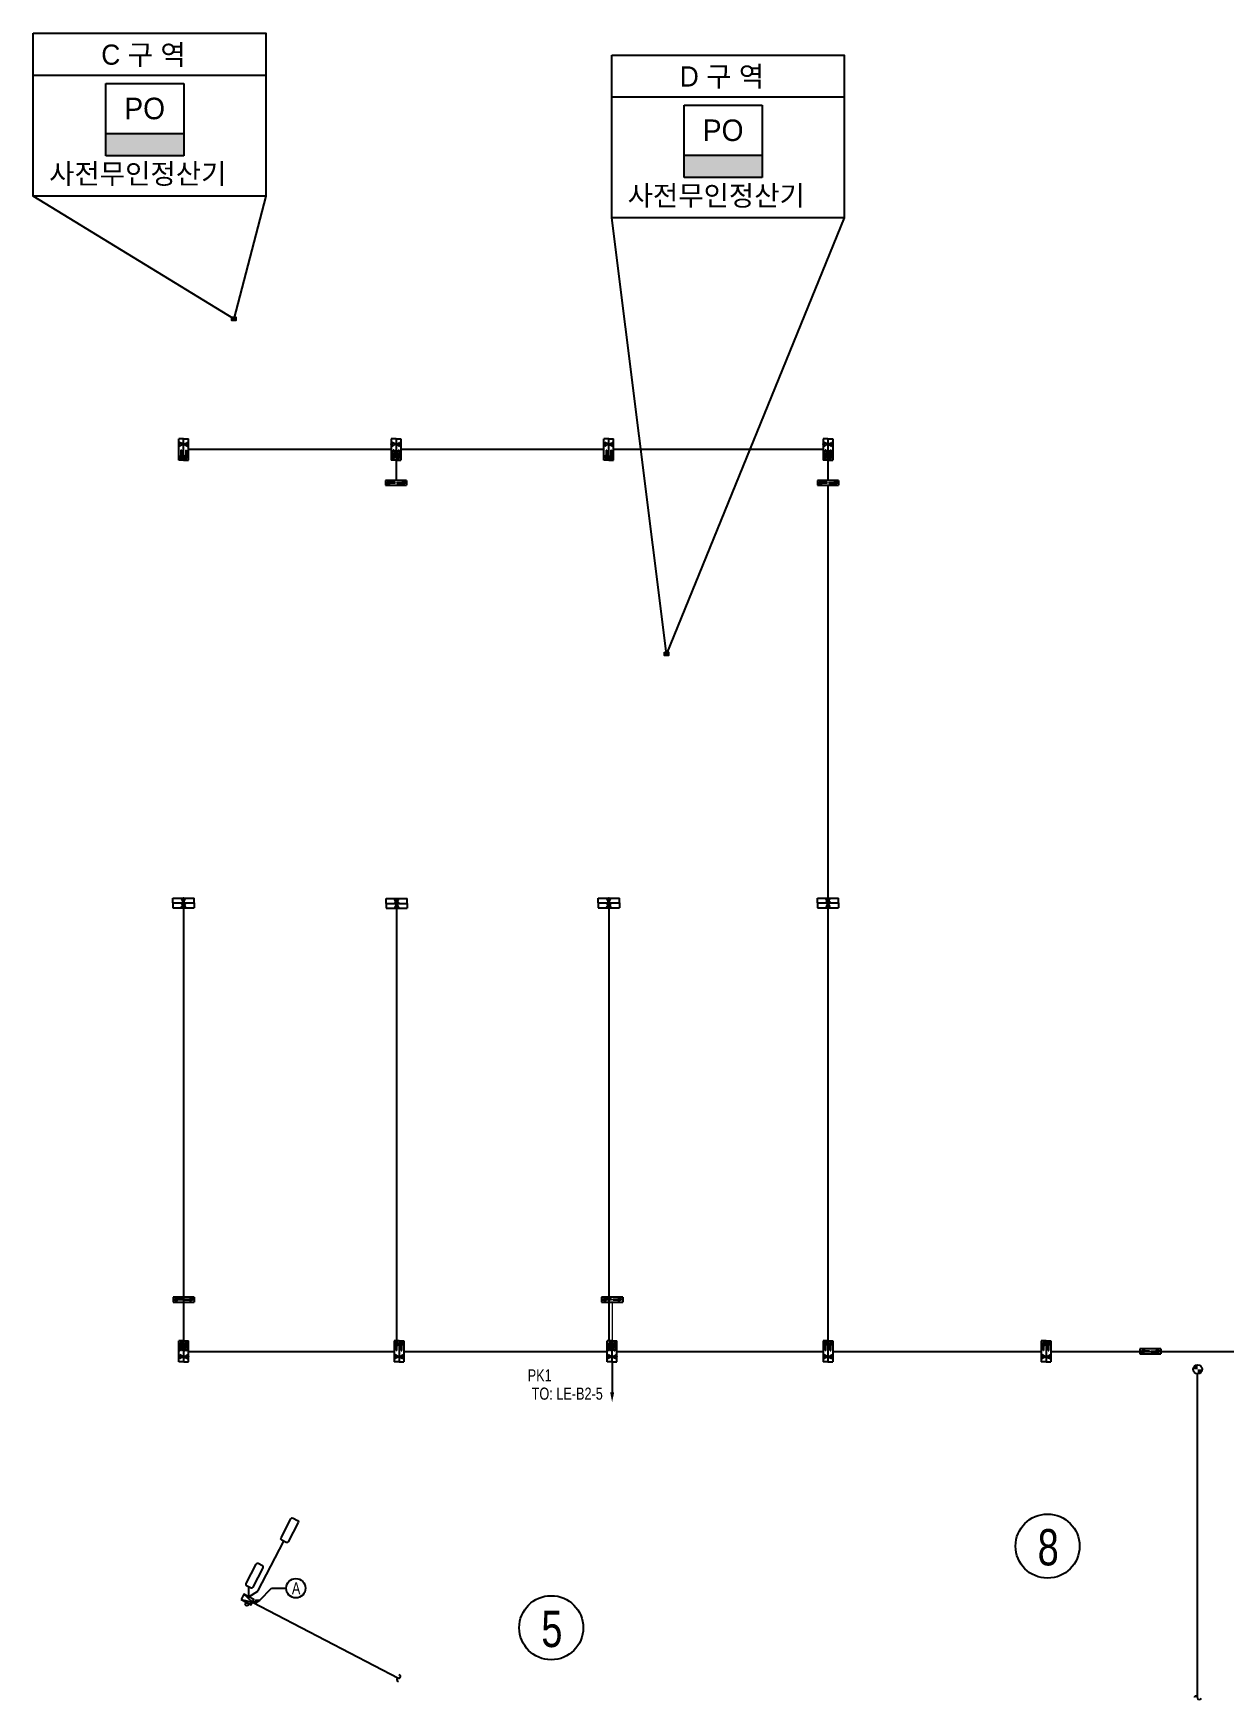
# Model space of a CAD drawing. Header units: millimetres. Extents: x 91673 to 439316, y 105242 to 272415.
# Drawn here: x 245147 to 333687, y 148629 to 272415 of the extents above; entities that cross this region are included whole.
import ezdxf
from ezdxf.enums import TextEntityAlignment as Align

# ---------------------------------------------------------------- set-up
doc = ezdxf.new("R2010")
doc.units = ezdxf.units.MM
doc.header["$LTSCALE"] = 150
doc.linetypes.add('CEN-1', pattern=[24, 20, -2, 0, -2])
for name, color, linetype in [('4', 4, 'Continuous'), ('5', 5, 'Continuous'), ('e-con', 1, 'Continuous'), ('E-SYM', 2, 'Continuous'), ('E-TEXT', 6, 'Continuous'), ('e-text-box', 7, 'Continuous'), ('E-WIRE', 4, 'Continuous'), ('e-wire1s', 4, 'CEN-1'), ('ITS', 6, 'Continuous'), ('parking-p', 7, 'Continuous')]:
    doc.layers.add(name, color=color, linetype=linetype)
doc.styles.add('돋움', font='Dotum.TTF')

# ---------------------------------------------------------------- blocks, each defined once
blk = doc.blocks.new('100-94')
at = {"layer": 'e-con', "linetype": 'Continuous'}
blk.add_line((52, 54), (477, 479), dxfattribs=at)
at = {"layer": 'e-con'}
blk.add_lwpolyline([(477, 479), (292, 373), (365, 294)], close=True, dxfattribs=at)
at = {"layer": 'e-con', "linetype": 'Continuous'}
blk.add_circle((0, 0), 75, dxfattribs=at)
blk = doc.blocks.new('ar')
at = {"layer": '4', "color": 4}
blk.add_lwpolyline([(0, 0, 150, 0, 0), (360, 0, 0, 0, 0)], format="xyseb", dxfattribs=at)

msp = doc.modelspace()

# ---------------------------------------------------------------- hatches: boundary and pattern name
at = {"layer": '5', "ltscale": 2}
h = msp.add_hatch(color=7, dxfattribs=at)
h.dxf.hatch_style = 1
h.paths.add_polyline_path([(250526.1, 264977.6), (250526.1, 263321.5), (256323.1, 263321.5), (256323.1, 264977.6)])
h = msp.add_hatch(color=7, dxfattribs=at)
h.dxf.hatch_style = 1
h.paths.add_polyline_path([(293516.6, 263359.3), (293516.6, 261703.2), (299313.5, 261703.2), (299313.5, 263359.3)])
at = {"layer": 'E-SYM'}
h = msp.add_hatch(color=256, dxfattribs=at)
h.paths.add_polyline_path([(332013, 173171.9), (331677.1, 173171.9), (331677.1, 172836, 0.41421356)])
h.paths.add_polyline_path([(331677.1, 173507.8, 0.41421356), (331341.2, 173171.9), (331677.1, 173171.9)])

# ---------------------------------------------------------------- linework, layer by layer
at = {"color": 1}
for p, q in [((260045.8, 251217.1), (245146.9, 260323.5)), ((262424.6, 260323.5), (260045.8, 251217.1)), ((292208, 226316.7), (288137.4, 258705.1)), ((305415, 258705.1), (292208, 226316.7))]:
    msp.add_line(p, q, dxfattribs=at)
at = {"color": 3}
for p, q in [((260194.7, 251341.2), (259896.9, 251093.1)), ((259896.9, 251341.2), (260194.7, 251093.1)), ((292356.9, 226440.7), (292059, 226192.7)), ((292059, 226440.7), (292356.9, 226192.7))]:
    msp.add_line(p, q, dxfattribs=at)
for points in [[(259896.9, 251341.2), (260194.7, 251341.2), (260194.7, 251093.1), (259896.9, 251093.1)], [(292059, 226440.7), (292356.9, 226440.7), (292356.9, 226192.7), (292059, 226192.7)]]:
    msp.add_lwpolyline(points, close=True, dxfattribs=at)
at = {"color": 1}
for centre in [(320525.3, 160038.7), (283638.8, 153972.9)]:
    msp.add_circle(centre, 2382, dxfattribs=at)
at = {"layer": 'e-con'}
for p, q in [((245146.9, 269305.5), (262424.6, 269305.5)), ((288137.4, 267687.1), (305415, 267687.1))]:
    msp.add_line(p, q, dxfattribs=at)
for points in [[(245146.9, 272414.9), (262424.6, 272414.9), (262424.6, 260323.5), (245146.9, 260323.5)], [(288137.4, 270796.6), (305415, 270796.6), (305415, 258705.1), (288137.4, 258705.1)]]:
    msp.add_lwpolyline(points, close=True, dxfattribs=at)
at = {"layer": 'E-SYM'}
for p, q in [((260582, 156058.9), (261444, 155863.6)), ((261444, 155863.6), (260788.4, 156456.4))]:
    msp.add_line(p, q, dxfattribs=at)
for points in [[(264836.2, 161786.8), (264096.4, 160362.2, -0.41421356), (263935, 160311.2), (263607.9, 160481, -0.41421356), (263556.8, 160642.4), (264296.6, 162067, -0.41421356), (264457.9, 162118.1), (264785.1, 161948.2, -0.41421356)], [(261688.9, 158693.8), (260949.2, 157269.2, 0.41421356), (261000.2, 157107.8), (261327.4, 156937.9, 0.41421356), (261488.8, 156989), (262228.5, 158413.6, 0.41421356), (262177.5, 158575), (261850.3, 158744.9, 0.41421356)]]:
    msp.add_lwpolyline(points, format="xyb", close=True, dxfattribs=at)
msp.add_lwpolyline([(260582, 156058.9), (261340.8, 155664.9), (261547.2, 156062.3), (260788.4, 156456.4)], close=True, dxfattribs=at)
msp.add_circle((331677.1, 173171.9), 335.9, dxfattribs=at)
at = {"layer": 'e-text-box'}
for p, q in [((261975, 156017.8), (262840, 156906.5)), ((262840, 156906.5), (263936.7, 156906.5))]:
    msp.add_line(p, q, dxfattribs=at)
msp.add_circle((264656.4, 156906.5), 719.7, dxfattribs=at)
at = {"layer": 'E-WIRE'}
for p, q in [((271743, 241494), (256672.5, 241494)), ((287554.5, 241494), (272463, 241494)), ((303845.9, 241494), (288274.5, 241494)), ((304205.9, 238846.5), (304205.9, 175041.7)), ((256312.5, 207455), (256312.5, 175289.2)), ((272148.9, 207415.1), (272148.9, 175249.4)), ((287914.5, 207455), (287914.5, 175289.2)), ((304205.9, 207455), (304205.9, 175289.2)), ((256682.3, 174501.7), (271967.5, 174501.7)), ((272687.5, 174501.7), (287804.3, 174501.7)), ((288164.3, 173714.2), (288164.3, 171458.4)), ((288524.3, 174501.7), (303845.9, 174501.7)), ((304565.9, 174501.7), (320054.1, 174501.7)), ((320774.1, 174501.7), (335788.6, 174501.7)), ((331677.1, 148771.6), (331677.1, 172836)), ((261824.3, 156679.9), (263757.7, 160403.2)), ((261167.8, 156259.4), (261157.5, 157026.1)), ((261167.8, 156259.4), (261824.3, 156679.9)), ((261444, 155863.6), (272276, 150229.5))]:
    msp.add_line(p, q, dxfattribs=at)
at = {"layer": 'E-WIRE', "lineweight": 0}
for p, q in [((256322.3, 178169.7), (256322.3, 175289.2)), ((288164.3, 178169.7), (288164.3, 175289.2))]:
    msp.add_line(p, q, dxfattribs=at)
at = {"layer": 'E-WIRE', "ltscale": 0.5}
for points in [[(272103, 240706.5), (272103, 239206.5)], [(304205.9, 240706.5), (304205.9, 239206.5)]]:
    msp.add_lwpolyline(points, dxfattribs=at)
at = {"layer": 'E-WIRE'}
for centre, start, end in [((272291, 150104), 82.663821, 262.663821), ((272307.1, 150355.7), 262.663821, 82.663821), ((331550.7, 148771.6), 352.663821, 172.663821), ((331802.4, 148755.5), 172.663821, 352.663821)]:
    msp.add_arc(centre, 126.4, start, end, dxfattribs=at)
at = {"layer": 'ITS', "color": 7, "lineweight": -3}
for p, q in [((250526.1, 263321.5), (250526.1, 268688.1)), ((250526.1, 268688.1), (256323.1, 268688.1)), ((256323.1, 268688.1), (256323.1, 263321.5)), ((293516.6, 261703.2), (293516.6, 267069.8)), ((293516.6, 267069.8), (299313.5, 267069.8)), ((299313.5, 267069.8), (299313.5, 261703.2)), ((250526.1, 264977.6), (256323.1, 264977.6)), ((256323.1, 263321.5), (250526.1, 263321.5)), ((293516.6, 263359.3), (299313.5, 263359.3)), ((299313.5, 261703.2), (293516.6, 261703.2))]:
    msp.add_line(p, q, dxfattribs=at)
at = {"layer": 'parking-p', "color": 2, "linetype": 'Continuous'}
for p, q in [((255952.5, 240706.5), (255952.5, 242281.5)), ((255952.5, 240706.5), (255952.5, 242281.5)), ((255952.5, 240706.5), (255952.5, 242281.5)), ((256312.5, 242281.5), (255952.5, 242281.5)), ((255962.4, 241865.3), (255962.4, 241910.3)), ((255962.4, 241910.3), (256097.5, 241910.3)), ((255962.4, 241865.3), (256097.5, 241865.3)), ((256300.8, 241887.8), (256019.2, 242016.5)), ((256019.2, 242016.5), (256097.5, 241910.3)), ((256300.8, 241887.8), (256019.2, 241759)), ((256019.2, 241759), (256097.5, 241865.3)), ((256155, 241438.2), (256110, 241438.2)), ((256110, 241438.2), (256110, 240966.1)), ((256155, 241438.2), (256155, 240966.1)), ((256312.5, 240706.5), (256312.5, 242281.5)), ((256312.5, 240706.5), (256312.5, 242281.5)), ((256312.5, 240706.5), (256312.5, 242281.5)), ((256312.5, 240706.5), (256312.5, 242281.5)), ((256312.5, 242281.5), (256672.5, 242281.5)), ((256324.3, 241887.8), (256605.9, 242016.5)), ((256324.3, 241887.8), (256605.9, 241759)), ((256470, 241438.2), (256515, 241438.2)), ((256470, 241438.2), (256470, 240966.1)), ((256515, 241438.2), (256515, 240966.1)), ((256605.9, 242016.5), (256527.6, 241910.3)), ((256662.7, 241910.3), (256527.6, 241910.3)), ((256605.9, 241759), (256527.6, 241865.3)), ((256662.7, 241865.3), (256527.6, 241865.3)), ((256662.7, 241865.3), (256662.7, 241910.3)), ((256672.5, 240706.5), (256672.5, 242281.5)), ((256672.5, 240706.5), (256672.5, 242281.5)), ((256672.5, 240706.5), (256672.5, 242281.5)), ((271743, 242281.5), (271743, 240706.5)), ((271743, 242281.5), (271743, 240706.5)), ((272103, 242281.5), (271743, 242281.5)), ((271743, 242281.5), (271743, 240706.5)), ((271752.8, 241865.3), (271752.8, 241910.3)), ((271752.8, 241910.3), (271887.9, 241910.3)), ((271752.8, 241865.3), (271887.9, 241865.3)), ((272091.2, 241887.8), (271809.6, 242016.5)), ((271809.6, 242016.5), (271887.9, 241910.3)), ((272091.2, 241887.8), (271809.6, 241759)), ((271809.6, 241759), (271887.9, 241865.3)), ((271945.5, 241438.2), (271900.5, 241438.2)), ((271900.5, 241438.2), (271900.5, 241342.5)), ((271945.5, 241438.2), (271945.5, 241342.5)), ((272103, 242281.5), (272103, 240706.5)), ((272103, 242281.5), (272103, 240706.5)), ((272103, 242281.5), (272103, 240706.5)), ((272103, 242281.5), (272463, 242281.5)), ((272103, 242281.5), (272103, 240706.5)), ((272114.8, 241887.8), (272396.4, 242016.5)), ((272114.8, 241887.8), (272396.4, 241759)), ((272260.5, 241438.2), (272305.5, 241438.2)), ((272260.5, 241438.2), (272260.5, 241342.5)), ((272305.5, 241438.2), (272305.5, 241342.5)), ((272396.4, 242016.5), (272318.1, 241910.3)), ((272453.2, 241910.3), (272318.1, 241910.3)), ((272396.4, 241759), (272318.1, 241865.3)), ((272453.2, 241865.3), (272318.1, 241865.3)), ((272453.2, 241865.3), (272453.2, 241910.3)), ((272463, 242281.5), (272463, 240706.5)), ((272463, 242281.5), (272463, 240706.5)), ((272463, 242281.5), (272463, 240706.5)), ((287554.5, 240706.5), (287554.5, 242281.5)), ((287554.5, 240706.5), (287554.5, 242281.5)), ((287554.5, 240706.5), (287554.5, 242281.5)), ((287914.5, 242281.5), (287554.5, 242281.5)), ((287564.3, 241865.3), (287564.3, 241910.3)), ((287564.3, 241910.3), (287699.4, 241910.3)), ((287564.3, 241865.3), (287699.4, 241865.3)), ((287902.7, 241887.8), (287621.1, 242016.5)), ((287621.1, 242016.5), (287699.4, 241910.3)), ((287902.7, 241887.8), (287621.1, 241759)), ((287621.1, 241759), (287699.4, 241865.3)), ((287757, 241438.2), (287712, 241438.2)), ((287712, 241438.2), (287712, 240966.1)), ((287757, 241438.2), (287757, 240966.1)), ((287914.5, 240706.5), (287914.5, 242281.5)), ((287914.5, 240706.5), (287914.5, 242281.5)), ((287914.5, 240706.5), (287914.5, 242281.5)), ((287914.5, 240706.5), (287914.5, 242281.5)), ((287914.5, 242281.5), (288274.5, 242281.5)), ((287926.2, 241887.8), (288207.8, 242016.5)), ((287926.2, 241887.8), (288207.8, 241759)), ((288072, 241438.2), (288117, 241438.2)), ((288072, 241438.2), (288072, 240966.1)), ((288117, 241438.2), (288117, 240966.1)), ((288207.8, 242016.5), (288129.5, 241910.3)), ((288264.6, 241910.3), (288129.5, 241910.3)), ((288207.8, 241759), (288129.5, 241865.3)), ((288264.6, 241865.3), (288129.5, 241865.3)), ((288264.6, 241865.3), (288264.6, 241910.3)), ((288274.5, 240706.5), (288274.5, 242281.5)), ((288274.5, 240706.5), (288274.5, 242281.5)), ((288274.5, 240706.5), (288274.5, 242281.5)), ((303845.9, 242281.5), (303845.9, 240706.5)), ((303845.9, 242281.5), (303845.9, 240706.5)), ((304205.9, 242281.5), (303845.9, 242281.5)), ((303845.9, 242281.5), (303845.9, 240706.5)), ((303855.7, 241865.3), (303855.7, 241910.3)), ((303855.7, 241910.3), (303990.8, 241910.3)), ((303855.7, 241865.3), (303990.8, 241865.3)), ((304194.1, 241887.8), (303912.5, 242016.5)), ((303912.5, 242016.5), (303990.8, 241910.3)), ((304194.1, 241887.8), (303912.5, 241759)), ((303912.5, 241759), (303990.8, 241865.3)), ((304048.4, 241438.2), (304003.4, 241438.2)), ((304003.4, 241438.2), (304003.4, 241342.5)), ((304048.4, 241438.2), (304048.4, 241342.5)), ((304205.9, 242281.5), (304205.9, 240706.5)), ((304205.9, 242281.5), (304205.9, 240706.5)), ((304205.9, 242281.5), (304205.9, 240706.5)), ((304205.9, 242281.5), (304565.9, 242281.5)), ((304205.9, 242281.5), (304205.9, 240706.5)), ((304217.6, 241887.8), (304499.2, 242016.5)), ((304217.6, 241887.8), (304499.2, 241759)), ((304363.4, 241438.2), (304408.4, 241438.2)), ((304363.4, 241438.2), (304363.4, 241342.5)), ((304408.4, 241438.2), (304408.4, 241342.5)), ((304499.2, 242016.5), (304421, 241910.3)), ((304556.1, 241910.3), (304421, 241910.3)), ((304499.2, 241759), (304421, 241865.3)), ((304556.1, 241865.3), (304421, 241865.3)), ((304556.1, 241865.3), (304556.1, 241910.3)), ((304565.9, 242281.5), (304565.9, 240706.5)), ((304565.9, 242281.5), (304565.9, 240706.5)), ((304565.9, 242281.5), (304565.9, 240706.5)), ((256312.5, 240706.5), (255952.5, 240706.5)), ((256132.5, 240762.8), (256003.8, 241044.4)), ((256003.8, 241044.4), (256110, 240966.1)), ((256132.5, 240762.8), (256261.2, 241044.4)), ((256261.2, 241044.4), (256155, 240966.1)), ((256312.5, 240706.5), (256672.5, 240706.5)), ((256492.5, 240762.8), (256363.8, 241044.4)), ((256363.8, 241044.4), (256470, 240966.1)), ((256492.5, 240762.8), (256621.2, 241044.4)), ((256621.2, 241044.4), (256515, 240966.1)), ((272103, 240706.5), (271743, 240706.5)), ((271923, 240762.8), (271794.3, 241044.4)), ((271794.3, 241044.4), (271900.5, 240966.1)), ((271900.5, 241233.9), (271900.5, 240966.1)), ((271923, 240762.8), (272051.7, 241044.4)), ((271945.5, 241233.9), (271945.5, 240966.1)), ((272051.7, 241044.4), (271945.5, 240966.1)), ((272103, 240706.5), (272463, 240706.5)), ((272283, 240762.8), (272154.3, 241044.4)), ((272154.3, 241044.4), (272260.5, 240966.1)), ((272260.5, 241233.9), (272260.5, 240966.1)), ((272283, 240762.8), (272411.7, 241044.4)), ((272305.5, 241233.9), (272305.5, 240966.1)), ((272411.7, 241044.4), (272305.5, 240966.1)), ((287914.5, 240706.5), (287554.5, 240706.5)), ((287734.5, 240762.8), (287605.8, 241044.4)), ((287605.8, 241044.4), (287712, 240966.1)), ((287734.5, 240762.8), (287863.2, 241044.4)), ((287863.2, 241044.4), (287757, 240966.1)), ((287914.5, 240706.5), (288274.5, 240706.5)), ((288094.5, 240762.8), (287965.8, 241044.4)), ((287965.8, 241044.4), (288072, 240966.1)), ((288094.5, 240762.8), (288223.2, 241044.4)), ((288223.2, 241044.4), (288117, 240966.1)), ((304205.9, 240706.5), (303845.9, 240706.5)), ((304025.9, 240762.8), (303897.2, 241044.4)), ((303897.2, 241044.4), (304003.4, 240966.1)), ((304003.4, 241233.9), (304003.4, 240966.1)), ((304025.9, 240762.8), (304154.6, 241044.4)), ((304048.4, 241233.9), (304048.4, 240966.1)), ((304154.6, 241044.4), (304048.4, 240966.1)), ((304205.9, 240706.5), (304565.9, 240706.5)), ((304385.9, 240762.8), (304257.2, 241044.4)), ((304257.2, 241044.4), (304363.4, 240966.1)), ((304363.4, 241233.9), (304363.4, 240966.1)), ((304385.9, 240762.8), (304514.6, 241044.4)), ((304408.4, 241233.9), (304408.4, 240966.1)), ((304514.6, 241044.4), (304408.4, 240966.1)), ((271315.5, 239206.5), (271315.5, 238846.5)), ((272890.5, 239206.5), (271315.5, 239206.5)), ((271371.7, 239026.5), (271653.3, 239155.2)), ((271371.7, 239026.5), (271653.3, 238897.8)), ((271653.3, 239155.2), (271575.1, 239049)), ((272047.2, 239049), (271575.1, 239049)), ((271653.3, 238897.8), (271575.1, 239004)), ((272047.2, 239004), (271575.1, 239004)), ((272047.2, 239004), (272047.2, 239049)), ((272158.8, 239004), (272158.8, 239049)), ((272158.8, 239049), (272630.9, 239049)), ((272158.8, 239004), (272630.9, 239004)), ((272834.2, 239026.5), (272552.6, 239155.2)), ((272552.6, 239155.2), (272630.9, 239049)), ((272834.2, 239026.5), (272552.6, 238897.8)), ((272552.6, 238897.8), (272630.9, 239004)), ((272890.5, 239206.5), (272890.5, 238846.5)), ((303418.4, 239206.5), (303418.4, 238846.5)), ((304993.4, 239206.5), (303418.4, 239206.5)), ((303474.6, 239026.5), (303756.2, 239155.2)), ((303474.6, 239026.5), (303756.2, 238897.8)), ((303756.2, 239155.2), (303677.9, 239049)), ((304150.1, 239049), (303677.9, 239049)), ((303756.2, 238897.8), (303677.9, 239004)), ((304150.1, 239004), (303677.9, 239004)), ((304150.1, 239004), (304150.1, 239049)), ((304261.7, 239004), (304261.7, 239049)), ((304261.7, 239049), (304733.8, 239049)), ((304261.7, 239004), (304733.8, 239004)), ((304937.1, 239026.5), (304655.5, 239155.2)), ((304655.5, 239155.2), (304733.8, 239049)), ((304937.1, 239026.5), (304655.5, 238897.8)), ((304655.5, 238897.8), (304733.8, 239004)), ((304993.4, 239206.5), (304993.4, 238846.5)), ((271315.5, 238846.5), (272890.5, 238846.5)), ((303418.4, 238846.5), (304993.4, 238846.5)), ((255525, 208175), (257100, 208175)), ((255525, 208175), (257100, 208175)), ((255525, 207815), (255525, 208175)), ((255525, 208175), (257100, 208175)), ((256312.5, 207826.7), (256183.8, 208108.3)), ((256183.8, 208108.3), (256290, 208030.1)), ((256335, 208165.2), (256290, 208165.2)), ((256290, 208165.2), (256290, 208030.1)), ((256312.5, 207826.7), (256441.2, 208108.3)), ((256335, 208165.2), (256335, 208030.1)), ((256441.2, 208108.3), (256335, 208030.1)), ((257100, 207815), (257100, 208175)), ((271361.4, 208135.1), (272936.4, 208135.1)), ((271361.4, 208135.1), (272936.4, 208135.1)), ((271361.4, 207775.1), (271361.4, 208135.1)), ((271361.4, 208135.1), (272936.4, 208135.1)), ((272148.9, 207786.9), (272020.2, 208068.5)), ((272020.2, 208068.5), (272126.4, 207990.2)), ((272171.4, 208125.3), (272126.4, 208125.3)), ((272126.4, 208125.3), (272126.4, 207990.2)), ((272148.9, 207786.9), (272277.6, 208068.5)), ((272171.4, 208125.3), (272171.4, 207990.2)), ((272277.6, 208068.5), (272171.4, 207990.2)), ((272936.4, 207775.1), (272936.4, 208135.1)), ((287127, 208175), (288702, 208175)), ((287127, 208175), (288702, 208175)), ((287127, 207815), (287127, 208175)), ((287127, 208175), (288702, 208175)), ((287914.5, 207826.7), (287785.8, 208108.3)), ((287785.8, 208108.3), (287892, 208030.1)), ((287937, 208165.2), (287892, 208165.2)), ((287892, 208165.2), (287892, 208030.1)), ((287914.5, 207826.7), (288043.2, 208108.3)), ((287937, 208165.2), (287937, 208030.1)), ((288043.2, 208108.3), (287937, 208030.1)), ((288702, 207815), (288702, 208175)), ((303418.4, 208175), (304993.4, 208175)), ((303418.4, 208175), (304993.4, 208175)), ((303418.4, 207815), (303418.4, 208175)), ((303418.4, 208175), (304993.4, 208175)), ((304205.9, 207826.7), (304077.2, 208108.3)), ((304077.2, 208108.3), (304183.4, 208030.1)), ((304228.4, 208165.2), (304183.4, 208165.2)), ((304183.4, 208165.2), (304183.4, 208030.1)), ((304205.9, 207826.7), (304334.6, 208108.3)), ((304228.4, 208165.2), (304228.4, 208030.1)), ((304334.6, 208108.3), (304228.4, 208030.1)), ((304993.4, 207815), (304993.4, 208175)), ((255525, 207815), (257100, 207815)), ((255525, 207815), (255525, 207455)), ((255525, 207815), (257100, 207815)), ((255525, 207815), (257100, 207815)), ((255525, 207815), (257100, 207815)), ((255525, 207455), (257100, 207455)), ((255525, 207455), (257100, 207455)), ((255525, 207455), (257100, 207455)), ((256312.5, 207803.2), (256183.8, 207521.6)), ((256183.8, 207521.6), (256290, 207599.9)), ((256290, 207464.8), (256290, 207599.9)), ((256335, 207464.8), (256290, 207464.8)), ((256312.5, 207803.2), (256441.2, 207521.6)), ((256441.2, 207521.6), (256335, 207599.9)), ((256335, 207464.8), (256335, 207599.9)), ((257100, 207815), (257100, 207455)), ((271361.4, 207775.1), (272936.4, 207775.1)), ((271361.4, 207775.1), (271361.4, 207415.1)), ((271361.4, 207775.1), (272936.4, 207775.1)), ((271361.4, 207775.1), (272936.4, 207775.1)), ((271361.4, 207775.1), (272936.4, 207775.1)), ((271361.4, 207415.1), (272936.4, 207415.1)), ((271361.4, 207415.1), (272936.4, 207415.1)), ((271361.4, 207415.1), (272936.4, 207415.1)), ((272148.9, 207763.3), (272020.2, 207481.7)), ((272020.2, 207481.7), (272126.4, 207560)), ((272126.4, 207424.9), (272126.4, 207560)), ((272171.4, 207424.9), (272126.4, 207424.9)), ((272148.9, 207763.3), (272277.6, 207481.7)), ((272277.6, 207481.7), (272171.4, 207560)), ((272171.4, 207424.9), (272171.4, 207560)), ((272936.4, 207775.1), (272936.4, 207415.1)), ((287127, 207815), (288702, 207815)), ((287127, 207815), (287127, 207455)), ((287127, 207815), (288702, 207815)), ((287127, 207815), (288702, 207815)), ((287127, 207815), (288702, 207815)), ((287127, 207455), (288702, 207455)), ((287127, 207455), (288702, 207455)), ((287127, 207455), (288702, 207455)), ((287914.5, 207803.2), (287785.8, 207521.6)), ((287785.8, 207521.6), (287892, 207599.9)), ((287892, 207464.8), (287892, 207599.9)), ((287937, 207464.8), (287892, 207464.8)), ((287914.5, 207803.2), (288043.2, 207521.6)), ((288043.2, 207521.6), (287937, 207599.9)), ((287937, 207464.8), (287937, 207599.9)), ((288702, 207815), (288702, 207455)), ((303418.4, 207815), (304993.4, 207815)), ((303418.4, 207815), (303418.4, 207455)), ((303418.4, 207815), (304993.4, 207815)), ((303418.4, 207815), (304993.4, 207815)), ((303418.4, 207815), (304993.4, 207815)), ((303418.4, 207455), (304993.4, 207455)), ((303418.4, 207455), (304993.4, 207455)), ((303418.4, 207455), (304993.4, 207455)), ((304205.9, 207803.2), (304077.2, 207521.6)), ((304077.2, 207521.6), (304183.4, 207599.9)), ((304183.4, 207464.8), (304183.4, 207599.9)), ((304228.4, 207464.8), (304183.4, 207464.8)), ((304205.9, 207803.2), (304334.6, 207521.6)), ((304334.6, 207521.6), (304228.4, 207599.9)), ((304228.4, 207464.8), (304228.4, 207599.9)), ((304993.4, 207815), (304993.4, 207455)), ((255534.8, 178529.7), (255534.8, 178169.7)), ((257109.8, 178529.7), (255534.8, 178529.7)), ((255591.1, 178349.7), (255872.7, 178478.4)), ((255591.1, 178349.7), (255872.7, 178221)), ((255872.7, 178478.4), (255794.4, 178372.2)), ((256266.5, 178372.2), (255794.4, 178372.2)), ((255872.7, 178221), (255794.4, 178327.2)), ((256266.5, 178327.2), (255794.4, 178327.2)), ((256266.5, 178327.2), (256266.5, 178372.2)), ((256378.1, 178327.2), (256378.1, 178372.2)), ((256378.1, 178372.2), (256850.2, 178372.2)), ((256378.1, 178327.2), (256850.2, 178327.2)), ((257053.6, 178349.7), (256772, 178478.4)), ((256772, 178478.4), (256850.2, 178372.2)), ((257053.6, 178349.7), (256772, 178221)), ((256772, 178221), (256850.2, 178327.2)), ((257109.8, 178529.7), (257109.8, 178169.7)), ((287376.8, 178529.7), (287376.8, 178169.7)), ((288951.8, 178529.7), (287376.8, 178529.7)), ((287433.1, 178349.7), (287714.7, 178478.4)), ((287433.1, 178349.7), (287714.7, 178221)), ((287714.7, 178478.4), (287636.4, 178372.2)), ((288108.5, 178372.2), (287636.4, 178372.2)), ((287714.7, 178221), (287636.4, 178327.2)), ((288108.5, 178327.2), (287636.4, 178327.2)), ((288108.5, 178327.2), (288108.5, 178372.2)), ((288220.1, 178327.2), (288220.1, 178372.2)), ((288220.1, 178372.2), (288692.2, 178372.2)), ((288220.1, 178327.2), (288692.2, 178327.2)), ((288895.6, 178349.7), (288614, 178478.4)), ((288614, 178478.4), (288692.2, 178372.2)), ((288895.6, 178349.7), (288614, 178221)), ((288614, 178221), (288692.2, 178327.2)), ((288951.8, 178529.7), (288951.8, 178169.7)), ((255534.8, 178169.7), (257109.8, 178169.7)), ((287376.8, 178169.7), (288951.8, 178169.7)), ((255962.3, 173714.2), (255962.3, 175289.2)), ((255962.3, 173714.2), (255962.3, 175289.2)), ((255962.3, 173714.2), (255962.3, 175289.2)), ((256322.3, 175289.2), (255962.3, 175289.2)), ((256142.3, 175233), (256013.6, 174951.4)), ((256013.6, 174951.4), (256119.8, 175029.7)), ((256119.8, 174761.8), (256119.8, 175029.7)), ((256119.8, 174557.5), (256119.8, 174653.2)), ((256164.8, 174557.5), (256119.8, 174557.5)), ((256142.3, 175233), (256271, 174951.4)), ((256271, 174951.4), (256164.8, 175029.7)), ((256164.8, 174761.8), (256164.8, 175029.7)), ((256164.8, 174557.5), (256164.8, 174653.2)), ((256322.3, 173714.2), (256322.3, 175289.2)), ((256322.3, 173714.2), (256322.3, 175289.2)), ((256322.3, 173714.2), (256322.3, 175289.2)), ((256322.3, 173714.2), (256322.3, 175289.2)), ((256322.3, 175289.2), (256682.3, 175289.2)), ((256502.3, 175233), (256373.6, 174951.4)), ((256373.6, 174951.4), (256479.8, 175029.7)), ((256479.8, 174761.8), (256479.8, 175029.7)), ((256479.8, 174557.5), (256479.8, 174653.2)), ((256479.8, 174557.5), (256524.8, 174557.5)), ((256502.3, 175233), (256631, 174951.4)), ((256631, 174951.4), (256524.8, 175029.7)), ((256524.8, 174761.8), (256524.8, 175029.7)), ((256524.8, 174557.5), (256524.8, 174653.2)), ((256682.3, 173714.2), (256682.3, 175289.2)), ((256682.3, 173714.2), (256682.3, 175289.2)), ((256682.3, 173714.2), (256682.3, 175289.2)), ((271967.5, 175289.2), (271967.5, 173714.2)), ((271967.5, 175289.2), (271967.5, 173714.2)), ((272327.5, 175289.2), (271967.5, 175289.2)), ((271967.5, 175289.2), (271967.5, 173714.2)), ((272147.5, 175233), (272018.8, 174951.4)), ((272018.8, 174951.4), (272125, 175029.7)), ((272125, 174557.5), (272125, 175029.7)), ((272170, 174557.5), (272125, 174557.5)), ((272147.5, 175233), (272276.2, 174951.4)), ((272276.2, 174951.4), (272170, 175029.7)), ((272170, 174557.5), (272170, 175029.7)), ((272327.5, 175289.2), (272327.5, 173714.2)), ((272327.5, 175289.2), (272327.5, 173714.2)), ((272327.5, 175289.2), (272327.5, 173714.2)), ((272327.5, 175289.2), (272687.5, 175289.2)), ((272327.5, 175289.2), (272327.5, 173714.2)), ((272507.5, 175233), (272378.8, 174951.4)), ((272378.8, 174951.4), (272485, 175029.7)), ((272485, 174557.5), (272485, 175029.7)), ((272485, 174557.5), (272530, 174557.5)), ((272507.5, 175233), (272636.2, 174951.4)), ((272636.2, 174951.4), (272530, 175029.7)), ((272530, 174557.5), (272530, 175029.7)), ((272687.5, 175289.2), (272687.5, 173714.2)), ((272687.5, 175289.2), (272687.5, 173714.2)), ((272687.5, 175289.2), (272687.5, 173714.2)), ((287804.3, 173714.2), (287804.3, 175289.2)), ((287804.3, 173714.2), (287804.3, 175289.2)), ((287804.3, 173714.2), (287804.3, 175289.2)), ((288164.3, 175289.2), (287804.3, 175289.2)), ((287984.3, 175233), (287855.6, 174951.4)), ((287855.6, 174951.4), (287961.8, 175029.7)), ((287961.8, 174761.8), (287961.8, 175029.7)), ((287961.8, 174557.5), (287961.8, 174653.2)), ((288006.8, 174557.5), (287961.8, 174557.5)), ((287984.3, 175233), (288113, 174951.4)), ((288113, 174951.4), (288006.8, 175029.7)), ((288006.8, 174761.8), (288006.8, 175029.7)), ((288006.8, 174557.5), (288006.8, 174653.2)), ((288164.3, 173714.2), (288164.3, 175289.2)), ((288164.3, 173714.2), (288164.3, 175289.2)), ((288164.3, 173714.2), (288164.3, 175289.2)), ((288164.3, 173714.2), (288164.3, 175289.2)), ((288164.3, 175289.2), (288524.3, 175289.2)), ((288344.3, 175233), (288215.6, 174951.4)), ((288215.6, 174951.4), (288321.8, 175029.7)), ((288321.8, 174761.8), (288321.8, 175029.7)), ((288321.8, 174557.5), (288321.8, 174653.2)), ((288321.8, 174557.5), (288366.8, 174557.5)), ((288344.3, 175233), (288473, 174951.4)), ((288473, 174951.4), (288366.8, 175029.7)), ((288366.8, 174761.8), (288366.8, 175029.7)), ((288366.8, 174557.5), (288366.8, 174653.2)), ((288524.3, 173714.2), (288524.3, 175289.2)), ((288524.3, 173714.2), (288524.3, 175289.2)), ((288524.3, 173714.2), (288524.3, 175289.2)), ((303845.9, 175289.2), (303845.9, 173714.2)), ((303845.9, 175289.2), (303845.9, 173714.2)), ((304205.9, 175289.2), (303845.9, 175289.2)), ((303845.9, 175289.2), (303845.9, 173714.2)), ((304025.9, 175233), (303897.2, 174951.4)), ((303897.2, 174951.4), (304003.4, 175029.7)), ((304003.4, 174557.5), (304003.4, 175029.7)), ((304048.4, 174557.5), (304003.4, 174557.5)), ((304025.9, 175233), (304154.6, 174951.4)), ((304154.6, 174951.4), (304048.4, 175029.7)), ((304048.4, 174557.5), (304048.4, 175029.7)), ((304205.9, 175289.2), (304205.9, 173714.2)), ((304205.9, 175289.2), (304205.9, 173714.2)), ((304205.9, 175289.2), (304205.9, 173714.2)), ((304205.9, 175289.2), (304565.9, 175289.2)), ((304205.9, 175289.2), (304205.9, 173714.2)), ((304385.9, 175233), (304257.2, 174951.4)), ((304257.2, 174951.4), (304363.4, 175029.7)), ((304363.4, 174557.5), (304363.4, 175029.7)), ((304363.4, 174557.5), (304408.4, 174557.5)), ((304385.9, 175233), (304514.6, 174951.4)), ((304514.6, 174951.4), (304408.4, 175029.7)), ((304408.4, 174557.5), (304408.4, 175029.7)), ((304565.9, 175289.2), (304565.9, 173714.2)), ((304565.9, 175289.2), (304565.9, 173714.2)), ((304565.9, 175289.2), (304565.9, 173714.2)), ((320054.1, 175289.2), (320054.1, 173714.2)), ((320054.1, 175289.2), (320054.1, 173714.2)), ((320414.1, 175289.2), (320054.1, 175289.2)), ((320054.1, 175289.2), (320054.1, 173714.2)), ((320234.1, 175233), (320105.4, 174951.4)), ((320105.4, 174951.4), (320211.6, 175029.7)), ((320211.6, 174557.5), (320211.6, 175029.7)), ((320256.6, 174557.5), (320211.6, 174557.5)), ((320234.1, 175233), (320362.8, 174951.4)), ((320362.8, 174951.4), (320256.6, 175029.7)), ((320256.6, 174557.5), (320256.6, 175029.7)), ((320414.1, 175289.2), (320414.1, 173714.2)), ((320414.1, 175289.2), (320414.1, 173714.2)), ((320414.1, 175289.2), (320414.1, 173714.2)), ((320414.1, 175289.2), (320774.1, 175289.2)), ((320414.1, 175289.2), (320414.1, 173714.2)), ((320594.1, 175233), (320465.4, 174951.4)), ((320465.4, 174951.4), (320571.6, 175029.7)), ((320571.6, 174557.5), (320571.6, 175029.7)), ((320571.6, 174557.5), (320616.6, 174557.5)), ((320594.1, 175233), (320722.8, 174951.4)), ((320722.8, 174951.4), (320616.6, 175029.7)), ((320616.6, 174557.5), (320616.6, 175029.7)), ((320774.1, 175289.2), (320774.1, 173714.2)), ((320774.1, 175289.2), (320774.1, 173714.2)), ((320774.1, 175289.2), (320774.1, 173714.2)), ((327369, 174681.7), (327369, 174321.7)), ((328944, 174681.7), (327369, 174681.7)), ((327425.3, 174501.7), (327706.9, 174630.4)), ((327706.9, 174630.4), (327628.6, 174524.2)), ((328887.8, 174501.7), (328606.2, 174630.4)), ((328606.2, 174630.4), (328684.5, 174524.2)), ((328944, 174681.7), (328944, 174321.7)), ((256322.3, 173714.2), (255962.3, 173714.2)), ((255972.1, 174130.5), (255972.1, 174085.5)), ((255972.1, 174130.5), (256107.2, 174130.5)), ((255972.1, 174085.5), (256107.2, 174085.5)), ((256310.5, 174108), (256028.9, 174236.7)), ((256028.9, 174236.7), (256107.2, 174130.5)), ((256310.5, 174108), (256028.9, 173979.3)), ((256028.9, 173979.3), (256107.2, 174085.5)), ((256322.3, 173714.2), (256682.3, 173714.2)), ((256334.1, 174108), (256615.7, 174236.7)), ((256334.1, 174108), (256615.7, 173979.3)), ((256615.7, 174236.7), (256537.4, 174130.5)), ((256672.5, 174130.5), (256537.4, 174130.5)), ((256615.7, 173979.3), (256537.4, 174085.5)), ((256672.5, 174085.5), (256537.4, 174085.5)), ((256672.5, 174130.5), (256672.5, 174085.5)), ((272327.5, 173714.2), (271967.5, 173714.2)), ((271977.3, 174130.5), (271977.3, 174085.5)), ((271977.3, 174130.5), (272112.4, 174130.5)), ((271977.3, 174085.5), (272112.4, 174085.5)), ((272315.7, 174108), (272034.1, 174236.7)), ((272034.1, 174236.7), (272112.4, 174130.5)), ((272315.7, 174108), (272034.1, 173979.3)), ((272034.1, 173979.3), (272112.4, 174085.5)), ((272327.5, 173714.2), (272687.5, 173714.2)), ((272339.3, 174108), (272620.9, 174236.7)), ((272339.3, 174108), (272620.9, 173979.3)), ((272620.9, 174236.7), (272542.6, 174130.5)), ((272677.7, 174130.5), (272542.6, 174130.5)), ((272620.9, 173979.3), (272542.6, 174085.5)), ((272677.7, 174085.5), (272542.6, 174085.5)), ((272677.7, 174130.5), (272677.7, 174085.5)), ((288164.3, 173714.2), (287804.3, 173714.2)), ((287814.1, 174130.5), (287814.1, 174085.5)), ((287814.1, 174130.5), (287949.2, 174130.5)), ((287814.1, 174085.5), (287949.2, 174085.5)), ((288152.5, 174108), (287870.9, 174236.7)), ((287870.9, 174236.7), (287949.2, 174130.5)), ((288152.5, 174108), (287870.9, 173979.3)), ((287870.9, 173979.3), (287949.2, 174085.5)), ((288164.3, 173714.2), (288524.3, 173714.2)), ((288176.1, 174108), (288457.7, 174236.7)), ((288176.1, 174108), (288457.7, 173979.3)), ((288457.7, 174236.7), (288379.4, 174130.5)), ((288514.5, 174130.5), (288379.4, 174130.5)), ((288457.7, 173979.3), (288379.4, 174085.5)), ((288514.5, 174085.5), (288379.4, 174085.5)), ((288514.5, 174130.5), (288514.5, 174085.5)), ((304205.9, 173714.2), (303845.9, 173714.2)), ((303855.7, 174130.5), (303855.7, 174085.5)), ((303855.7, 174130.5), (303990.8, 174130.5)), ((303855.7, 174085.5), (303990.8, 174085.5)), ((304194.1, 174108), (303912.5, 174236.7)), ((303912.5, 174236.7), (303990.8, 174130.5)), ((304194.1, 174108), (303912.5, 173979.3)), ((303912.5, 173979.3), (303990.8, 174085.5)), ((304205.9, 173714.2), (304565.9, 173714.2)), ((304217.6, 174108), (304499.2, 174236.7)), ((304217.6, 174108), (304499.2, 173979.3)), ((304499.2, 174236.7), (304421, 174130.5)), ((304556.1, 174130.5), (304421, 174130.5)), ((304499.2, 173979.3), (304421, 174085.5)), ((304556.1, 174085.5), (304421, 174085.5)), ((304556.1, 174130.5), (304556.1, 174085.5)), ((320414.1, 173714.2), (320054.1, 173714.2)), ((320064, 174130.5), (320064, 174085.5)), ((320064, 174130.5), (320199.1, 174130.5)), ((320064, 174085.5), (320199.1, 174085.5)), ((320402.4, 174108), (320120.8, 174236.7)), ((320120.8, 174236.7), (320199.1, 174130.5)), ((320402.4, 174108), (320120.8, 173979.3)), ((320120.8, 173979.3), (320199.1, 174085.5)), ((320414.1, 173714.2), (320774.1, 173714.2)), ((320425.9, 174108), (320707.5, 174236.7)), ((320425.9, 174108), (320707.5, 173979.3)), ((320707.5, 174236.7), (320629.2, 174130.5)), ((320764.3, 174130.5), (320629.2, 174130.5)), ((320707.5, 173979.3), (320629.2, 174085.5)), ((320764.3, 174085.5), (320629.2, 174085.5)), ((320764.3, 174130.5), (320764.3, 174085.5)), ((327369, 174321.7), (328944, 174321.7)), ((327425.3, 174501.7), (327706.9, 174373)), ((328100.7, 174524.2), (327628.6, 174524.2)), ((327706.9, 174373), (327628.6, 174479.2)), ((328100.7, 174479.2), (327628.6, 174479.2)), ((328100.7, 174479.2), (328100.7, 174524.2)), ((328212.3, 174479.2), (328212.3, 174524.2)), ((328212.3, 174524.2), (328684.5, 174524.2)), ((328212.3, 174479.2), (328684.5, 174479.2)), ((328887.8, 174501.7), (328606.2, 174373)), ((328606.2, 174373), (328684.5, 174479.2))]:
    msp.add_line(p, q, dxfattribs=at)
for points in [[(271788.9, 241454.1), (271757.1, 241422.3)], [(271757.1, 241422.3), (271891.2, 241288.2)], [(271788.9, 241454.1), (271923, 241320)], [(271923, 241320), (272057.1, 241454.1)], [(271954.8, 241288.2), (272088.9, 241422.3)], [(272088.9, 241422.3), (272057.1, 241454.1)], [(272117.1, 241422.3), (272148.9, 241454.1)], [(272251.2, 241288.2), (272117.1, 241422.3)], [(272283, 241320), (272148.9, 241454.1)], [(272417.1, 241454.1), (272283, 241320)], [(272448.9, 241422.3), (272314.8, 241288.2)], [(272417.1, 241454.1), (272448.9, 241422.3)], [(303891.8, 241454.1), (303860, 241422.3)], [(303860, 241422.3), (303994.1, 241288.2)], [(303891.8, 241454.1), (304025.9, 241320)], [(304025.9, 241320), (304160, 241454.1)], [(304057.7, 241288.2), (304191.8, 241422.3)], [(304191.8, 241422.3), (304160, 241454.1)], [(304220, 241422.3), (304251.8, 241454.1)], [(304354.1, 241288.2), (304220, 241422.3)], [(304385.9, 241320), (304251.8, 241454.1)], [(304520, 241454.1), (304385.9, 241320)], [(304551.8, 241422.3), (304417.7, 241288.2)], [(304520, 241454.1), (304551.8, 241422.3)], [(271757.1, 241154.1), (271891.2, 241288.2)], [(271757.1, 241154.1), (271788.9, 241122.3)], [(271788.9, 241122.3), (271923, 241256.4)], [(271923, 241256.4), (272057.1, 241122.3)], [(271954.8, 241288.2), (272088.9, 241154.1)], [(272057.1, 241122.3), (272088.9, 241154.1)], [(272251.2, 241288.2), (272117.1, 241154.1)], [(272148.9, 241122.3), (272117.1, 241154.1)], [(272283, 241256.4), (272148.9, 241122.3)], [(272417.1, 241122.3), (272283, 241256.4)], [(272448.9, 241154.1), (272314.8, 241288.2)], [(272448.9, 241154.1), (272417.1, 241122.3)], [(303860, 241154.1), (303994.1, 241288.2)], [(303860, 241154.1), (303891.8, 241122.3)], [(303891.8, 241122.3), (304025.9, 241256.4)], [(304025.9, 241256.4), (304160, 241122.3)], [(304057.7, 241288.2), (304191.8, 241154.1)], [(304160, 241122.3), (304191.8, 241154.1)], [(304354.1, 241288.2), (304220, 241154.1)], [(304251.8, 241122.3), (304220, 241154.1)], [(304385.9, 241256.4), (304251.8, 241122.3)], [(304520, 241122.3), (304385.9, 241256.4)], [(304551.8, 241154.1), (304417.7, 241288.2)], [(304551.8, 241154.1), (304520, 241122.3)], [(271983.4, 208089.2), (272015.2, 208121)], [(271983.4, 208089.2), (272117.5, 207955.1)], [(272015.2, 208121), (272149.3, 207986.9)], [(272283.4, 208121), (272149.3, 207986.9)], [(272315.2, 208089.2), (272181.1, 207955.1)], [(272283.4, 208121), (272315.2, 208089.2)], [(304040.4, 208129.1), (304072.2, 208160.9)], [(304040.4, 208129.1), (304174.5, 207995)], [(304174.5, 207995), (304040.4, 207860.9)], [(304072.2, 208160.9), (304206.3, 208026.8)], [(304206.3, 207963.2), (304072.2, 207829.1)], [(304340.4, 208160.9), (304206.3, 208026.8)], [(304206.3, 207963.2), (304340.4, 207829.1)], [(304372.2, 208129.1), (304238.1, 207995)], [(304238.1, 207995), (304372.2, 207860.9)], [(304340.4, 208160.9), (304372.2, 208129.1)], [(256178.9, 207800.9), (256147, 207769.1)], [(256281.1, 207635), (256147, 207769.1)], [(256147, 207500.9), (256281.1, 207635)], [(256147, 207500.9), (256178.9, 207469.1)], [(256312.9, 207666.8), (256178.9, 207800.9)], [(256178.9, 207469.1), (256312.9, 207603.2)], [(256312.9, 207666.8), (256447, 207800.9)], [(256447, 207469.1), (256312.9, 207603.2)], [(256344.8, 207635), (256478.9, 207769.1)], [(256478.9, 207500.9), (256344.8, 207635)], [(256478.9, 207769.1), (256447, 207800.9)], [(256447, 207469.1), (256478.9, 207500.9)], [(272117.5, 207955.1), (271983.4, 207821)], [(272015.2, 207789.2), (271983.4, 207821)], [(272149.3, 207923.3), (272015.2, 207789.2)], [(272149.3, 207923.3), (272283.4, 207789.2)], [(272181.1, 207955.1), (272315.2, 207821)], [(272315.2, 207821), (272283.4, 207789.2)], [(287780.8, 207800.9), (287749, 207769.1)], [(287883, 207635), (287749, 207769.1)], [(287749, 207500.9), (287883, 207635)], [(287749, 207500.9), (287780.8, 207469.1)], [(287914.9, 207666.8), (287780.8, 207800.9)], [(287780.8, 207469.1), (287914.9, 207603.2)], [(287914.9, 207666.8), (288049, 207800.9)], [(288049, 207469.1), (287914.9, 207603.2)], [(287946.7, 207635), (288080.8, 207769.1)], [(288080.8, 207500.9), (287946.7, 207635)], [(288080.8, 207769.1), (288049, 207800.9)], [(288049, 207469.1), (288080.8, 207500.9)], [(304072.2, 207829.1), (304040.4, 207860.9)], [(304372.2, 207860.9), (304340.4, 207829.1)], [(255976.4, 174841.6), (256008.2, 174873.4)], [(255976.4, 174841.6), (256110.5, 174707.5)], [(255976.4, 174573.4), (256110.5, 174707.5)], [(256008.2, 174541.6), (255976.4, 174573.4)], [(256008.2, 174873.4), (256142.3, 174739.3)], [(256008.2, 174541.6), (256142.3, 174675.7)], [(256142.3, 174739.3), (256276.4, 174873.4)], [(256142.3, 174675.7), (256276.4, 174541.6)], [(256174.1, 174707.5), (256308.2, 174841.6)], [(256174.1, 174707.5), (256308.2, 174573.4)], [(256276.4, 174873.4), (256308.2, 174841.6)], [(256308.2, 174573.4), (256276.4, 174541.6)], [(256368.2, 174873.4), (256336.4, 174841.6)], [(256470.5, 174707.5), (256336.4, 174841.6)], [(256470.5, 174707.5), (256336.4, 174573.4)], [(256336.4, 174573.4), (256368.2, 174541.6)], [(256502.3, 174739.3), (256368.2, 174873.4)], [(256502.3, 174675.7), (256368.2, 174541.6)], [(256636.4, 174873.4), (256502.3, 174739.3)], [(256636.4, 174541.6), (256502.3, 174675.7)], [(256668.2, 174841.6), (256534.1, 174707.5)], [(256668.2, 174573.4), (256534.1, 174707.5)], [(256668.2, 174841.6), (256636.4, 174873.4)], [(256636.4, 174541.6), (256668.2, 174573.4)], [(287818.4, 174841.6), (287850.2, 174873.4)], [(287818.4, 174841.6), (287952.5, 174707.5)], [(287818.4, 174573.4), (287952.5, 174707.5)], [(287850.2, 174541.6), (287818.4, 174573.4)], [(287850.2, 174873.4), (287984.3, 174739.3)], [(287850.2, 174541.6), (287984.3, 174675.7)], [(287984.3, 174739.3), (288118.4, 174873.4)], [(287984.3, 174675.7), (288118.4, 174541.6)], [(288016.1, 174707.5), (288150.2, 174841.6)], [(288016.1, 174707.5), (288150.2, 174573.4)], [(288118.4, 174873.4), (288150.2, 174841.6)], [(288150.2, 174573.4), (288118.4, 174541.6)], [(288210.2, 174873.4), (288178.4, 174841.6)], [(288312.5, 174707.5), (288178.4, 174841.6)], [(288312.5, 174707.5), (288178.4, 174573.4)], [(288178.4, 174573.4), (288210.2, 174541.6)], [(288344.3, 174739.3), (288210.2, 174873.4)], [(288344.3, 174675.7), (288210.2, 174541.6)], [(288478.4, 174873.4), (288344.3, 174739.3)], [(288478.4, 174541.6), (288344.3, 174675.7)], [(288510.2, 174841.6), (288376.1, 174707.5)], [(288510.2, 174573.4), (288376.1, 174707.5)], [(288510.2, 174841.6), (288478.4, 174873.4)], [(288478.4, 174541.6), (288510.2, 174573.4)]]:
    msp.add_lwpolyline(points, dxfattribs=at)

# ---------------------------------------------------------------- block references
at = {"layer": 'e-con', "xscale": 1.499999999999999, "yscale": 1.499999999999999, "zscale": 1.499999999999999, "rotation": 332.5588573245242}
msp.add_blockref('100-94', (261009.4, 155710.2), dxfattribs=at)
at = {"layer": 'e-wire1s', "xscale": 2, "yscale": 2, "zscale": 2, "rotation": 270}
msp.add_blockref('ar', (288164.3, 171458.4), dxfattribs=at)

# ---------------------------------------------------------------- texts
at = {"layer": 'E-TEXT', "linetype": 'Continuous', "style": '돋움'}
for s, p in [('C 구 역', (250197.3, 270081)), ('D 구 역', (293187.7, 268462.7)), ('사전무인정산기', (246322.3, 261229.6)), ('사전무인정산기', (289312.8, 259611.2))]:
    msp.add_text(s, height=1500, dxfattribs=at).set_placement(p)
at = {"layer": 'E-TEXT', "style": '돋움', "width": 0.8}
for s, p in [('PK1', (282780.7, 172718)), ('TO: LE-B2-5', (284826.8, 171363.2)), ('A', (264678.4, 156906.5))]:
    msp.add_text(s, height=900, dxfattribs=at).set_placement(p, align=Align.MIDDLE_CENTER)
at = {"layer": 'E-TEXT', "color": 1, "style": '돋움', "width": 0.8}
for s, p in [('8', (320573.4, 159953.7, 4600.5)), ('5', (283687, 153887.9, 4600.5))]:
    msp.add_text(s, height=2700, dxfattribs=at).set_placement(p, align=Align.MIDDLE_CENTER)
at = {"layer": 'ITS', "color": 7, "style": '돋움'}
for p in [(253424.6, 266832.9), (296415, 265214.5)]:
    msp.add_text('PO', height=1600, dxfattribs=at).set_placement(p, align=Align.MIDDLE_CENTER)

doc.saveas('drawing.dxf')
